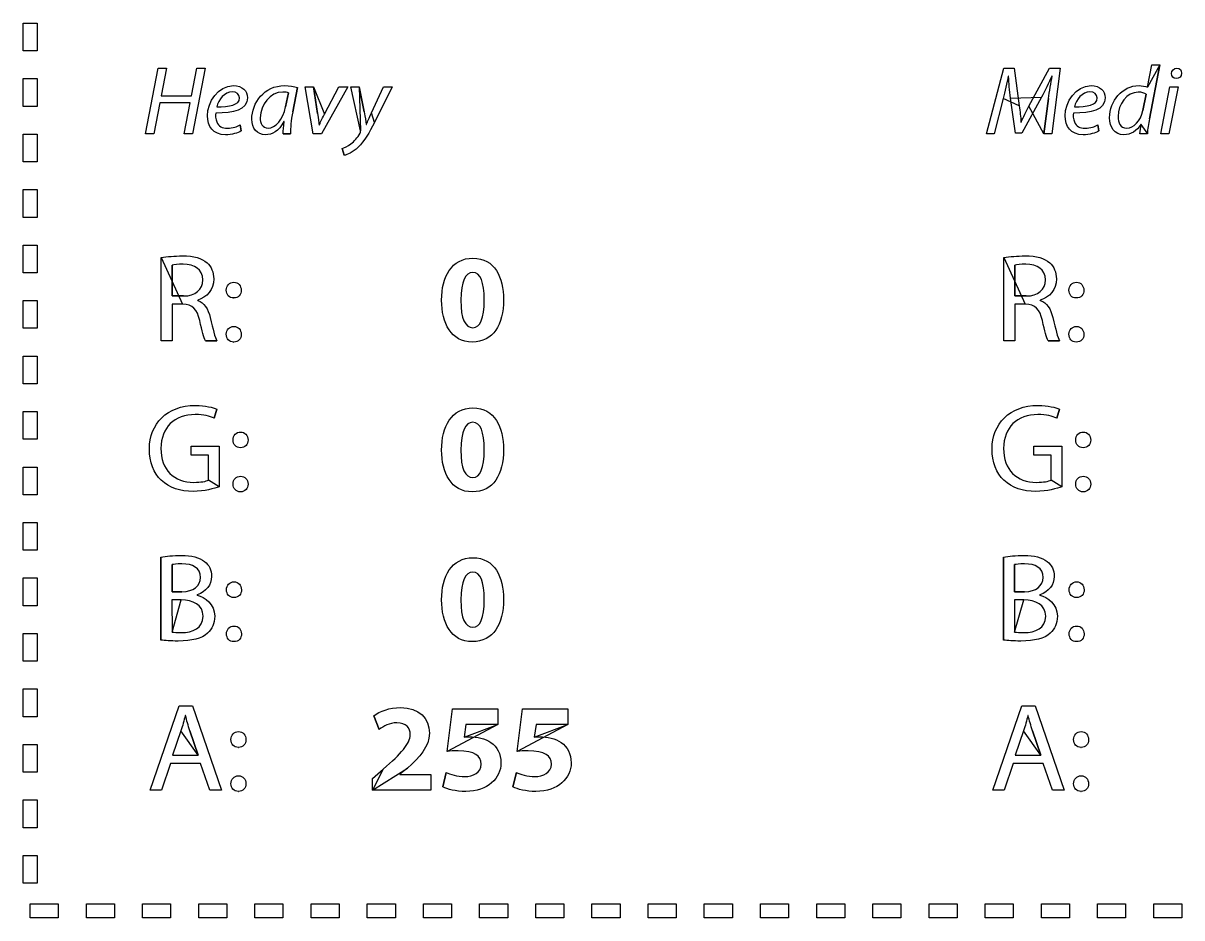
# Model space of a CAD drawing. Extents: x 1 to 901, y -2 to 434.
# Drawn here: x 450 to 583.9, y -2.4 to 101.1 of the extents above; entities that cross this region are included whole.
import ezdxf

# ---------------------------------------------------------------- set-up
doc = ezdxf.new("R2010")
doc.units = 0
doc.layers.add('Design_Template', color=7, linetype='CONTINUOUS')

msp = doc.modelspace()

# ---------------------------------------------------------------- linework, layer by layer
at = {"layer": 'Design_Template', "color": 7}
for points in [[(451.58296, 97.842795), (449.958837, 97.842795), (449.958837, 101.051633), (451.58296, 101.051633), (451.58296, 97.842795), (451.58296, 97.842795), (451.58296, 97.842795)], [(466.528949, 95.838073), (465.90285, 92.646081), (469.42882, 92.646081), (470.044363, 95.838073), (471.000971, 95.838073), (469.531952, 88.264413), (468.588337, 88.264413), (469.270468, 91.825421), (465.744498, 91.825421), (465.060742, 88.264413), (464.118751, 88.264413), (465.586146, 95.838073), (466.528949, 95.838073), (466.528949, 95.838073), (466.528949, 95.838073)], [(563.292557, 92.357286), (562.24581, 88.266017), (561.357414, 88.266017), (563.347777, 95.838073), (564.552876, 95.838073), (565.155425, 91.499724)], [(566.270386, 91.466833), (568.648101, 95.838073), (569.875938, 95.838073), (568.897404, 88.266017), (567.990332, 88.266017), (567.990332, 88.264413), (567.990332, 88.264413), (567.990332, 88.264413)], [(579.973921, 93.635206), (580.464406, 96.242387), (581.404773, 96.242387), (581.404773, 96.242387), (581.404773, 96.242387)], [(581.404773, 96.242387), (580.199674, 89.982746)], [(451.58296, 91.425118), (449.958837, 91.425118), (449.958837, 94.633957), (451.58296, 94.633957), (451.58296, 91.425118), (451.58296, 91.425118), (451.58296, 91.425118)], [(563.906475, 94.918741), (563.884549, 94.918741)], [(568.958309, 94.918741), (568.912021, 94.918741)], [(583.293628, 94.633957), (583.278199, 94.633957), (583.278199, 94.634759), (583.278199, 94.634759)], [(480.308818, 91.364953), (480.627146, 93.005471), (480.627146, 93.005471)], [(481.68445, 93.61515), (481.12494, 90.784153)], [(484.787337, 90.533062), (486.469928, 93.702591), (487.503682, 93.702591), (484.442211, 88.264413), (483.511588, 88.264413), (482.55498, 93.702591), (483.522957, 93.702591), (483.522957, 93.702591), (483.522957, 93.702591), (483.522957, 93.702591)], [(483.522957, 93.702591), (484.000449, 90.602052)], [(488.958084, 88.587703), (487.854493, 93.700185), (488.833026, 93.700185), (488.833026, 93.702591), (488.833026, 93.702591), (488.833026, 93.702591)], [(488.833026, 93.702591), (489.378732, 90.780142)], [(490.244389, 90.667031), (491.643571, 93.700185), (492.64403, 93.700185), (490.585455, 89.565597)], [(567.717479, 92.479222), (565.441271, 88.311743), (564.713664, 88.311743), (564.146033, 92.390177)], [(579.44933, 90.95021), (579.82369, 92.84904), (579.82369, 92.84904)], [(581.516026, 88.264413), (582.574142, 93.702591), (583.517757, 93.702591), (582.459641, 88.264413), (581.516026, 88.264413), (581.516026, 88.264413)], [(474.976011, 92.397396), (474.976011, 92.411836), (474.976011, 92.411836)], [(567.990332, 88.264413), (568.536037, 92.357286)], [(574.161186, 92.397396), (574.161186, 92.411836), (574.161186, 92.411836), (574.161186, 92.411836)], [(475.044225, 89.275197), (475.180651, 88.579681), (475.180651, 88.579681), (475.180651, 88.579681)], [(480.136661, 89.66828), (480.114736, 89.66828)], [(484.171794, 89.263966), (484.205089, 89.263966)], [(489.629659, 89.34178), (489.651584, 89.34178)], [(565.338139, 89.602498), (565.371434, 89.602498)], [(574.229399, 89.275197), (574.36745, 88.579681), (574.36745, 88.579681), (574.36745, 88.579681)], [(579.960116, 88.262006), (579.097707, 88.262006), (579.245502, 89.34178), (579.225201, 89.34178)], [(451.58296, 85.007442), (449.958837, 85.007442), (449.958837, 88.21628), (451.58296, 88.21628), (451.58296, 85.007442), (451.58296, 85.007442), (451.58296, 85.007442)], [(480.885382, 88.266017), (480.011604, 88.266017), (480.011604, 88.264413), (480.011604, 88.264413)], [(487.079786, 85.767135), (486.853221, 86.564531)], [(451.58296, 78.589766), (449.958837, 78.589766), (449.958837, 81.798604), (451.58296, 81.798604), (451.58296, 78.589766), (451.58296, 78.589766), (451.58296, 78.589766)], [(451.58296, 72.17209), (449.958837, 72.17209), (449.958837, 75.380928), (451.58296, 75.380928), (451.58296, 72.17209), (451.58296, 72.17209), (451.58296, 72.17209)], [(468.397502, 68.538883), (467.198088, 68.538883), (467.198088, 64.320865), (465.9264, 64.320865), (465.9264, 73.931335), (465.925588, 73.931335), (465.925588, 73.931335), (465.925588, 73.931335)], [(565.844866, 68.538883), (564.645451, 68.538883), (564.645451, 64.320865), (563.373763, 64.320865), (563.373763, 73.931335), (563.372951, 73.931335), (563.372951, 73.931335), (563.372951, 73.931335)], [(467.198088, 73.051312), (467.198088, 69.497523), (467.198088, 69.497523)], [(564.645451, 73.051312), (564.645451, 69.497523), (564.645451, 69.497523)], [(451.58296, 65.754414), (449.958837, 65.754414), (449.958837, 68.963252), (451.58296, 68.963252), (451.58296, 65.754414), (451.58296, 65.754414), (451.58296, 65.754414)], [(467.198088, 69.497523), (468.500634, 69.497523)], [(470.138562, 69.004967), (470.138562, 68.960845)], [(474.301188, 69.264883), (474.287383, 69.264883), (474.287383, 69.264883)], [(500.579494, 69.004967), (500.579494, 69.004967), (500.579494, 69.004967)], [(505.50627, 69.063528), (505.50627, 69.063528)], [(564.645451, 69.497523), (565.947997, 69.497523)], [(567.585925, 69.004967), (567.585925, 68.960845)], [(571.748552, 69.264883), (571.734747, 69.264883), (571.734747, 69.264883)], [(472.346557, 64.324876), (471.031829, 64.324876)], [(569.79392, 64.324876), (568.479193, 64.324876)], [(474.301188, 64.166841), (474.287383, 64.166841), (474.287383, 64.166841)], [(571.748552, 64.166841), (571.734747, 64.166841), (571.734747, 64.166841)], [(451.58296, 59.336738), (449.958837, 59.336738), (449.958837, 62.545576), (451.58296, 62.545576), (451.58296, 59.336738), (451.58296, 59.336738), (451.58296, 59.336738)], [(472.344121, 56.387816), (472.037973, 55.36179)], [(569.791484, 56.387816), (569.485337, 55.36179)], [(451.58296, 52.919062), (449.958837, 52.919062), (449.958837, 56.1279), (451.58296, 56.1279), (451.58296, 52.919062), (451.58296, 52.919062), (451.58296, 52.919062)], [(471.394009, 48.198059), (471.394009, 51.101255), (469.390653, 51.101255), (469.390653, 52.112039), (472.635651, 52.112039), (472.638087, 47.431948), (472.638087, 47.431948), (472.638087, 47.431948), (472.638087, 47.431948)], [(475.091324, 51.937959), (475.077519, 51.937959), (475.077519, 51.937959)], [(500.579494, 51.678043), (500.579494, 51.678043), (500.579494, 51.678043)], [(505.50627, 51.735802), (505.50627, 51.735802)], [(568.841372, 48.198059), (568.841372, 51.101255), (566.838017, 51.101255), (566.838017, 52.112039), (570.083014, 52.112039), (570.08545, 47.431948), (570.08545, 47.431948), (570.08545, 47.431948), (570.08545, 47.431948)], [(572.538687, 51.937959), (572.524882, 51.937959), (572.524882, 51.937959)], [(451.58296, 46.501385), (449.958837, 46.501385), (449.958837, 49.710223), (451.58296, 49.710223), (451.58296, 46.501385), (451.58296, 46.501385), (451.58296, 46.501385)], [(475.091324, 46.839116), (475.077519, 46.839116), (475.077519, 46.839116)], [(572.538687, 46.839116), (572.524882, 46.839116), (572.524882, 46.839116)], [(451.58296, 40.083709), (449.958837, 40.083709), (449.958837, 43.292547), (451.58296, 43.292547), (451.58296, 40.083709), (451.58296, 40.083709), (451.58296, 40.083709)], [(465.897165, 29.698305), (465.897165, 39.276686), (465.897165, 39.276686), (465.897165, 39.276686), (465.897165, 39.276686)], [(563.344529, 29.698305), (563.344529, 39.276686), (563.344529, 39.276686), (563.344529, 39.276686), (563.344529, 39.276686)], [(467.169666, 38.422333), (467.169666, 35.288903), (467.169666, 35.288903), (467.169666, 35.288903)], [(564.617029, 38.422333), (564.617029, 35.288903), (564.617029, 35.288903), (564.617029, 35.288903)], [(451.58296, 33.666033), (449.958837, 33.666033), (449.958837, 36.874871), (451.58296, 36.874871), (451.58296, 33.666033), (451.58296, 33.666033), (451.58296, 33.666033)], [(467.169666, 35.288903), (468.324417, 35.288903)], [(470.077657, 34.912667), (470.077657, 34.884589)], [(564.617029, 35.288903), (565.77178, 35.288903)], [(567.52502, 34.912667), (567.52502, 34.884589)], [(468.220473, 34.335878), (467.167229, 34.335878), (467.169666, 30.624055), (467.169666, 30.624055), (467.169666, 30.624055)], [(474.332047, 34.610234), (474.315806, 34.610234), (474.315806, 34.610234), (474.315806, 34.610234)], [(500.579494, 34.351922), (500.579494, 34.351922), (500.579494, 34.351922)], [(505.50627, 34.408077), (505.50627, 34.408077)], [(565.667836, 34.335878), (564.614593, 34.335878), (564.617029, 30.624055), (564.617029, 30.624055), (564.617029, 30.624055)], [(571.77941, 34.610234), (571.763169, 34.610234), (571.763169, 34.610234), (571.763169, 34.610234)], [(451.58296, 27.248357), (449.958837, 27.248357), (449.958837, 30.457195), (451.58296, 30.457195), (451.58296, 27.248357), (451.58296, 27.248357), (451.58296, 27.248357)], [(474.332047, 29.512192), (474.315806, 29.512192), (474.315806, 29.512192), (474.315806, 29.512192)], [(571.77941, 29.512192), (571.763169, 29.512192), (571.763169, 29.512192), (571.763169, 29.512192)], [(451.58296, 20.830681), (449.958837, 20.830681), (449.958837, 24.039519), (451.58296, 24.039519), (451.58296, 20.830681), (451.58296, 20.830681), (451.58296, 20.830681)], [(466.978831, 15.404536), (465.955634, 12.343304), (464.639282, 12.343304), (467.987411, 22.078117), (469.523019, 22.078117), (472.889014, 12.343304), (471.527999, 12.343304), (470.474755, 15.404536), (466.978831, 15.404536), (466.978831, 15.404536)], [(498.972425, 16.805193), (499.598524, 21.731562), (504.832259, 21.731562), (504.834696, 19.926591), (504.834696, 19.926591), (504.834696, 19.926591)], [(507.084918, 16.805193), (507.712641, 21.731562), (512.946376, 21.731562), (512.948001, 19.926591), (512.948001, 19.926591), (512.948001, 19.926591)], [(564.426194, 15.404536), (563.402997, 12.343304), (562.086646, 12.343304), (565.434775, 22.078117), (566.970383, 22.078117), (570.336377, 12.343304), (568.975362, 12.343304), (567.922119, 15.404536), (564.426194, 15.404536), (564.426194, 15.404536)], [(468.733696, 20.96465), (468.705274, 20.96465)], [(491.122227, 19.347395), (490.494504, 20.922133)], [(566.181059, 20.96465), (566.152637, 20.96465)], [(468.209104, 19.2038), (467.244375, 16.38644), (470.211647, 16.38644), (470.211647, 16.38644), (470.211647, 16.38644)], [(470.211647, 16.38644), (469.246106, 19.187756)], [(504.834696, 19.926591), (501.150373, 19.926591), (500.945734, 18.481811)], [(512.948001, 19.926591), (509.263678, 19.926591), (509.059039, 18.481811)], [(565.656467, 19.2038), (564.691738, 16.38644), (567.659011, 16.38644), (567.659011, 16.38644), (567.659011, 16.38644)], [(567.659011, 16.38644), (566.69347, 19.187756)], [(451.58296, 14.413005), (449.958837, 14.413005), (449.958837, 17.621843), (451.58296, 17.621843), (451.58296, 14.413005), (451.58296, 14.413005), (451.58296, 14.413005)], [(474.842021, 17.28331), (474.828216, 17.28331), (474.828216, 17.28331)], [(572.289384, 17.28331), (572.275579, 17.28331), (572.275579, 17.28331)], [(494.411888, 14.897539), (493.534862, 14.177155), (493.534862, 14.147473), (497.117676, 14.147473), (497.117676, 12.342502), (490.375131, 12.342502), (490.375131, 12.342502), (490.375131, 12.342502), (490.375131, 12.342502)], [(490.375131, 12.342502), (490.375131, 13.670961), (491.604592, 14.769186)], [(498.489248, 12.717134), (498.88391, 14.36407)], [(506.602553, 12.717134), (506.997215, 14.36407)], [(474.842021, 12.182862), (474.828216, 12.182862), (474.828216, 12.182862)], [(572.289384, 12.182862), (572.275579, 12.182862), (572.275579, 12.182862)], [(451.58296, 7.995328), (449.958837, 7.995328), (449.958837, 11.204166), (451.58296, 11.204166), (451.58296, 7.995328), (451.58296, 7.995328), (451.58296, 7.995328)], [(451.58296, 1.577652), (449.958837, 1.577652), (449.958837, 4.78649), (451.58296, 4.78649), (451.58296, 1.577652), (451.58296, 1.577652), (451.58296, 1.577652)], [(454.019144, -2.433395), (450.770898, -2.433395), (450.770898, -0.828976), (454.019144, -0.828976), (454.019144, -2.433395), (454.019144, -2.433395), (454.019144, -2.433395)], [(460.515635, -2.433395), (457.267389, -2.433395), (457.267389, -0.828976), (460.515635, -0.828976), (460.515635, -2.433395), (460.515635, -2.433395), (460.515635, -2.433395)], [(467.012126, -2.433395), (463.76388, -2.433395), (463.76388, -0.828976), (467.012126, -0.828976), (467.012126, -2.433395), (467.012126, -2.433395), (467.012126, -2.433395)], [(473.508617, -2.433395), (470.260371, -2.433395), (470.260371, -0.828976), (473.508617, -0.828976), (473.508617, -2.433395), (473.508617, -2.433395), (473.508617, -2.433395)], [(480.005107, -2.433395), (476.756862, -2.433395), (476.756862, -0.828976), (480.005107, -0.828976), (480.005107, -2.433395), (480.005107, -2.433395), (480.005107, -2.433395)], [(486.501598, -2.433395), (483.253353, -2.433395), (483.253353, -0.828976), (486.501598, -0.828976), (486.501598, -2.433395), (486.501598, -2.433395), (486.501598, -2.433395)], [(492.998089, -2.433395), (489.749844, -2.433395), (489.749844, -0.828976), (492.998089, -0.828976), (492.998089, -2.433395), (492.998089, -2.433395), (492.998089, -2.433395)], [(499.49458, -2.433395), (496.246335, -2.433395), (496.246335, -0.828976), (499.49458, -0.828976), (499.49458, -2.433395), (499.49458, -2.433395), (499.49458, -2.433395)], [(505.991071, -2.433395), (502.742826, -2.433395), (502.742826, -0.828976), (505.991071, -0.828976), (505.991071, -2.433395), (505.991071, -2.433395), (505.991071, -2.433395)], [(512.487562, -2.433395), (509.239316, -2.433395), (509.239316, -0.828976), (512.487562, -0.828976), (512.487562, -2.433395), (512.487562, -2.433395), (512.487562, -2.433395)], [(518.984053, -2.433395), (515.735807, -2.433395), (515.735807, -0.828976), (518.984053, -0.828976), (518.984053, -2.433395), (518.984053, -2.433395), (518.984053, -2.433395)], [(525.480544, -2.433395), (522.232298, -2.433395), (522.232298, -0.828976), (525.480544, -0.828976), (525.480544, -2.433395), (525.480544, -2.433395), (525.480544, -2.433395)], [(531.977034, -2.433395), (528.728789, -2.433395), (528.728789, -0.828976), (531.977034, -0.828976), (531.977034, -2.433395), (531.977034, -2.433395), (531.977034, -2.433395)], [(538.473525, -2.433395), (535.22528, -2.433395), (535.22528, -0.828976), (538.473525, -0.828976), (538.473525, -2.433395), (538.473525, -2.433395), (538.473525, -2.433395)], [(544.970016, -2.433395), (541.721771, -2.433395), (541.721771, -0.828976), (544.970016, -0.828976), (544.970016, -2.433395), (544.970016, -2.433395), (544.970016, -2.433395)], [(551.466507, -2.433395), (548.218262, -2.433395), (548.218262, -0.828976), (551.466507, -0.828976), (551.466507, -2.433395), (551.466507, -2.433395), (551.466507, -2.433395)], [(557.962998, -2.433395), (554.714753, -2.433395), (554.714753, -0.828976), (557.962998, -0.828976), (557.962998, -2.433395), (557.962998, -2.433395), (557.962998, -2.433395)], [(564.459489, -2.433395), (561.211243, -2.433395), (561.211243, -0.828976), (564.459489, -0.828976), (564.459489, -2.433395), (564.459489, -2.433395), (564.459489, -2.433395)], [(570.95598, -2.433395), (567.707734, -2.433395), (567.707734, -0.828976), (570.95598, -0.828976), (570.95598, -2.433395), (570.95598, -2.433395), (570.95598, -2.433395)], [(577.452471, -2.433395), (574.204225, -2.433395), (574.204225, -0.828976), (577.452471, -0.828976), (577.452471, -2.433395), (577.452471, -2.433395), (577.452471, -2.433395)], [(583.948962, -2.433395), (580.700716, -2.433395), (580.700716, -0.828976), (583.948962, -0.828976), (583.948962, -2.433395), (583.948962, -2.433395), (583.948962, -2.433395)]]:
    msp.add_lwpolyline(points, close=True, dxfattribs=at)
for points in [[(582.745487, 95.220372), (582.756855, 95.578959), (583.029708, 95.848502), (583.370774, 95.848502)], [(583.278199, 94.634759), (582.959059, 94.634759), (582.745487, 94.882642), (582.745487, 95.220372)], [(583.929472, 95.263691), (583.916479, 94.892268), (583.654995, 94.633957), (583.293628, 94.633957)], [(583.370774, 95.848502), (583.71184, 95.848502), (583.929472, 95.600619), (583.929472, 95.263691)], [(471.268139, 90.330905), (471.268139, 91.971423), (472.4976, 93.824527), (474.27033, 93.824527)], [(474.27033, 93.824527), (475.317077, 93.824527), (475.886332, 93.206024), (475.886332, 92.431891)], [(476.395495, 89.941031), (476.395495, 91.829432), (477.805233, 93.828538), (480.204875, 93.828538)], [(480.204875, 93.828538), (480.729466, 93.828538), (481.308466, 93.739493), (481.68445, 93.61515)], [(563.884549, 94.918741), (563.713204, 94.221621), (563.473646, 93.072857), (563.292557, 92.357286)], [(564.146033, 92.390177), (564.029908, 93.267794), (563.952763, 94.143807), (563.906475, 94.918741)], [(568.912021, 94.918741), (568.557963, 94.154235), (568.138127, 93.256563), (567.717479, 92.479222)], [(568.536037, 92.357286), (568.639169, 93.075263), (568.810514, 94.18873), (568.958309, 94.918741)], [(570.453314, 90.330905), (570.453314, 91.971423), (571.682775, 93.824527), (573.457129, 93.824527)], [(573.457129, 93.824527), (574.503876, 93.824527), (575.071507, 93.206024), (575.071507, 92.431891)], [(575.595286, 90.117517), (575.595286, 92.050842), (577.051312, 93.826132), (578.997011, 93.826132)], [(578.997011, 93.826132), (579.349446, 93.826132), (579.734363, 93.745911), (579.973921, 93.635206)], [(474.133904, 93.096923), (473.236576, 93.096923), (472.563377, 92.230537), (472.336812, 91.376184)], [(474.976011, 92.411836), (474.976011, 92.850645), (474.634946, 93.096923), (474.133904, 93.096923)], [(479.967753, 93.087297), (478.545021, 93.087297), (477.385397, 91.61444), (477.373217, 90.108693)], [(480.627146, 93.005471), (480.489096, 93.039966), (480.284457, 93.087297), (479.967753, 93.087297)], [(573.320702, 93.096923), (572.423375, 93.096923), (571.750176, 92.230537), (571.523611, 91.376184)], [(574.161186, 92.411836), (574.161186, 92.850645), (573.82012, 93.096923), (573.320702, 93.096923)], [(578.913369, 93.072857), (577.595393, 93.072857), (576.570572, 91.69065), (576.570572, 90.241859)], [(579.82369, 92.84904), (579.632043, 92.970976), (579.311279, 93.072857), (578.913369, 93.072857)], [(475.886332, 92.431891), (475.886332, 91.004761), (474.258961, 90.622107), (472.222311, 90.656602)], [(472.336812, 91.376184), (473.814764, 91.364953), (474.976011, 91.556681), (474.976011, 92.397396)], [(478.318456, 88.906983), (479.103719, 88.906983), (480.035966, 89.919371), (480.308818, 91.364953)], [(565.155425, 91.499724), (565.235007, 90.849132), (565.325146, 90.163243), (565.338139, 89.602498)], [(565.371434, 89.602498), (565.610992, 90.163243), (565.940689, 90.837099), (566.270386, 91.466833)], [(575.071507, 92.431891), (575.071507, 91.004761), (573.44576, 90.622107), (571.407486, 90.656602)], [(571.523611, 91.376184), (572.999938, 91.364953), (574.161186, 91.556681), (574.161186, 92.397396)], [(473.361633, 88.140873), (471.905607, 88.140873), (471.268139, 89.12759), (471.268139, 90.330905)], [(472.222311, 90.656602), (472.176024, 90.41995), (472.210942, 89.91536), (472.336812, 89.622554)], [(477.974954, 88.142477), (477.010225, 88.142477), (476.395495, 88.906983), (476.395495, 89.941031)], [(477.373217, 90.108693), (477.373217, 89.500618), (477.592473, 88.906983), (478.318456, 88.906983)], [(481.12494, 90.784153), (480.942226, 89.83915), (480.86508, 88.874092), (480.885382, 88.266017)], [(484.000449, 90.602052), (484.08328, 89.98435), (484.151493, 89.568003), (484.171794, 89.263966)], [(484.205089, 89.263966), (484.321214, 89.556773), (484.466573, 89.91536), (484.787337, 90.533062)], [(489.378732, 90.780142), (489.503789, 90.152012), (489.572002, 89.746094), (489.629659, 89.34178)], [(489.651584, 89.34178), (489.801004, 89.691544), (489.959356, 90.071791), (490.244389, 90.667031)], [(572.546808, 88.140873), (571.090782, 88.140873), (570.453314, 89.12759), (570.453314, 90.330905)], [(571.407486, 90.656602), (571.361198, 90.41995), (571.396117, 89.91536), (571.523611, 89.622554)], [(577.244583, 88.140071), (576.177534, 88.140071), (575.595286, 89.004852), (575.595286, 90.117517)], [(576.570572, 90.241859), (576.570572, 89.590465), (576.797137, 88.905378), (577.60595, 88.905378)], [(577.60595, 88.905378), (578.332745, 88.905378), (579.209771, 89.724434), (579.44933, 90.95021)], [(580.199674, 89.982746), (580.085174, 89.420397), (579.995035, 88.792267), (579.960116, 88.262006)], [(472.336812, 89.622554), (472.554444, 89.139624), (472.996206, 88.892543), (473.566273, 88.892543)], [(475.180651, 88.579681), (474.771372, 88.34303), (474.100609, 88.140873), (473.361633, 88.140873)], [(473.566273, 88.892543), (474.21511, 88.892543), (474.703159, 89.0947), (475.044225, 89.275197)], [(480.114736, 89.66828), (479.512186, 88.548395), (478.760217, 88.142477), (477.974954, 88.142477)], [(480.011604, 88.264413), (480.011604, 88.59011), (480.068448, 89.10914), (480.136661, 89.66828)], [(490.585455, 89.565597), (489.99265, 88.385547), (489.435576, 87.43172), (488.685231, 86.712138)], [(488.924789, 88.339821), (488.969453, 88.427262), (488.969453, 88.494647), (488.958084, 88.587703)], [(571.523611, 89.622554), (571.739619, 89.139624), (572.182192, 88.892543), (572.751447, 88.892543)], [(574.36745, 88.579681), (573.956546, 88.34303), (573.285784, 88.140873), (572.546808, 88.140873)], [(572.751447, 88.892543), (573.400284, 88.892543), (573.888333, 89.0947), (574.229399, 89.275197)], [(579.225201, 89.34178), (578.724159, 88.566044), (578.029034, 88.140071), (577.244583, 88.140071)], [(487.865049, 87.09078), (488.228041, 87.374763), (488.626763, 87.80956), (488.924789, 88.339821)], [(486.853221, 86.564531), (487.091155, 86.651972), (487.489065, 86.801183), (487.865049, 87.09078)], [(488.685231, 86.712138), (488.069689, 86.093634), (487.40055, 85.83452), (487.079786, 85.767135)], [(465.925588, 73.931335), (466.569552, 74.059689), (467.491242, 74.133492), (468.368268, 74.133492)], [(468.368268, 74.133492), (469.729283, 74.133492), (470.604685, 73.887214), (471.220228, 73.339305)], [(498.342265, 69.005769), (498.342265, 71.722853), (499.510821, 73.871972), (501.969743, 73.871972)], [(501.969743, 73.871972), (504.513119, 73.873576), (505.50627, 71.63461), (505.50627, 69.063528)], [(563.372951, 73.931335), (564.016915, 74.059689), (564.938605, 74.133492), (565.815631, 74.133492)], [(565.815631, 74.133492), (567.176646, 74.133492), (568.052048, 73.887214), (568.667591, 73.339305)], [(468.455971, 73.168434), (467.842052, 73.168434), (467.402727, 73.110675), (467.198088, 73.051312)], [(470.722434, 71.346616), (470.722434, 72.602877), (469.800744, 73.151588), (468.455971, 73.168434)], [(471.220228, 73.339305), (471.716397, 72.90531), (471.995746, 72.24108), (471.995746, 71.490212)], [(565.903334, 73.168434), (565.289416, 73.168434), (564.85009, 73.110675), (564.645451, 73.051312)], [(568.169797, 71.346616), (568.169797, 72.602877), (567.248108, 73.151588), (565.903334, 73.168434)], [(568.667591, 73.339305), (569.16376, 72.90531), (569.443109, 72.24108), (569.443109, 71.490212)], [(468.500634, 69.497523), (469.860025, 69.497523), (470.722434, 70.233952), (470.722434, 71.346616)], [(471.995746, 71.490212), (471.995746, 70.203468), (471.175564, 69.351521), (470.138562, 69.004967)], [(473.438779, 70.160951), (473.438779, 70.695222), (473.805019, 71.083492), (474.315806, 71.083492)], [(474.315806, 71.083492), (474.828216, 71.083492), (475.16441, 70.695222), (475.178215, 70.160951)], [(501.938885, 72.2122), (501.120327, 72.2122), (500.565689, 71.186175), (500.579494, 69.004967)], [(503.283658, 69.034649), (503.283658, 71.113976), (502.829716, 72.2122), (501.938885, 72.2122)], [(565.947997, 69.497523), (567.307388, 69.497523), (568.169797, 70.233952), (568.169797, 71.346616)], [(569.443109, 71.490212), (569.443109, 70.203468), (568.622927, 69.351521), (567.585925, 69.004967)], [(570.886142, 70.160951), (570.886142, 70.695222), (571.252382, 71.083492), (571.763169, 71.083492)], [(571.763169, 71.083492), (572.275579, 71.083492), (572.611773, 70.695222), (572.625578, 70.160951)], [(474.287383, 69.264883), (473.791214, 69.264883), (473.438779, 69.654757), (473.438779, 70.160951)], [(475.178215, 70.160951), (475.178215, 69.654757), (474.842021, 69.264883), (474.301188, 69.264883)], [(571.734747, 69.264883), (571.238577, 69.264883), (570.886142, 69.654757), (570.886142, 70.160951)], [(572.625578, 70.160951), (572.625578, 69.654757), (572.289384, 69.264883), (571.748552, 69.264883)], [(470.372436, 66.64968), (470.08253, 67.992578), (469.553878, 68.498773), (468.397502, 68.538883)], [(470.138562, 68.960845), (470.900275, 68.700929), (471.351782, 68.007018), (471.584843, 66.996234)], [(501.895033, 64.166039), (499.440172, 64.166039), (498.358506, 66.350456), (498.342265, 69.005769)], [(500.579494, 69.004967), (500.564877, 66.853441), (501.090281, 65.827415), (501.95269, 65.827415)], [(505.50627, 69.063528), (505.50627, 66.160332), (504.323097, 64.166039), (501.895033, 64.166039)], [(501.95269, 65.827415), (502.815099, 65.827415), (503.283658, 66.895958), (503.283658, 69.034649)], [(567.819799, 66.64968), (567.529893, 67.992578), (567.001241, 68.498773), (565.844866, 68.538883)], [(567.585925, 68.960845), (568.347639, 68.700929), (568.799145, 68.007018), (569.032206, 66.996234)], [(471.584843, 66.996234), (471.906419, 65.639698), (472.141917, 64.699508), (472.346557, 64.324876)], [(569.032206, 66.996234), (569.353783, 65.639698), (569.58928, 64.699508), (569.79392, 64.324876)], [(471.031829, 64.324876), (470.870229, 64.61287), (470.650973, 65.437541), (470.372436, 66.64968)], [(473.438779, 65.061305), (473.438779, 65.597181), (473.805019, 65.973417), (474.315806, 65.973417)], [(474.315806, 65.973417), (474.828216, 65.973417), (475.16441, 65.597181), (475.178215, 65.061305)], [(568.479193, 64.324876), (568.317592, 64.61287), (568.098336, 65.437541), (567.819799, 66.64968)], [(570.886142, 65.061305), (570.886142, 65.597181), (571.252382, 65.973417), (571.763169, 65.973417)], [(571.763169, 65.973417), (572.275579, 65.973417), (572.611773, 65.597181), (572.625578, 65.061305)], [(474.287383, 64.166841), (473.791214, 64.166841), (473.438779, 64.556715), (473.438779, 65.061305)], [(475.178215, 65.061305), (475.178215, 64.556715), (474.842021, 64.166841), (474.301188, 64.166841)], [(571.734747, 64.166841), (571.238577, 64.166841), (570.886142, 64.556715), (570.886142, 65.061305)], [(572.625578, 65.061305), (572.625578, 64.556715), (572.289384, 64.166841), (571.748552, 64.166841)], [(464.552392, 51.809606), (464.568633, 54.712802), (466.585793, 56.836251), (469.887635, 56.836251)], [(469.887635, 56.836251), (471.029393, 56.836251), (471.921037, 56.589972), (472.344121, 56.387816)], [(498.342265, 51.678043), (498.342265, 54.393523), (499.510821, 56.544246), (501.969743, 56.544246)], [(501.969743, 56.544246), (504.513119, 56.545851), (505.50627, 54.306884), (505.50627, 51.735802)], [(561.999755, 51.809606), (562.015996, 54.712802), (564.033157, 56.836251), (567.334998, 56.836251)], [(567.334998, 56.836251), (568.476756, 56.836251), (569.3684, 56.589972), (569.791484, 56.387816)], [(469.856777, 55.781345), (467.458759, 55.781345), (465.894729, 54.306884), (465.894729, 51.86576)], [(472.037973, 55.36179), (471.511758, 55.593628), (470.853176, 55.781345), (469.856777, 55.781345)], [(567.30414, 55.781345), (564.906123, 55.781345), (563.342092, 54.306884), (563.342092, 51.86576)], [(569.485337, 55.36179), (568.959121, 55.593628), (568.300539, 55.781345), (567.30414, 55.781345)], [(474.228915, 52.832423), (474.228915, 53.366694), (474.593531, 53.756568), (475.105941, 53.756568)], [(475.105941, 53.756568), (475.618352, 53.756568), (475.954545, 53.366694), (475.96835, 52.832423)], [(501.938885, 54.885277), (501.120327, 54.885277), (500.565689, 53.858449), (500.579494, 51.678043)], [(503.283658, 51.707725), (503.283658, 53.787052), (502.829716, 54.885277), (501.938885, 54.885277)], [(571.676278, 52.832423), (571.676278, 53.366694), (572.040894, 53.756568), (572.553304, 53.756568)], [(572.553304, 53.756568), (573.065715, 53.756568), (573.401909, 53.366694), (573.415714, 52.832423)], [(475.077519, 51.937959), (474.58135, 51.937959), (474.228915, 52.326229), (474.228915, 52.832423)], [(475.96835, 52.832423), (475.96835, 52.326229), (475.632157, 51.937959), (475.091324, 51.937959)], [(572.524882, 51.937959), (572.028713, 51.937959), (571.676278, 52.326229), (571.676278, 52.832423)], [(573.415714, 52.832423), (573.415714, 52.326229), (573.07952, 51.937959), (572.538687, 51.937959)], [(465.925588, 48.182817), (465.076983, 48.993048), (464.552392, 50.291825), (464.552392, 51.809606)], [(465.894729, 51.86576), (465.894729, 49.39656), (467.400291, 47.938143), (469.696801, 47.938143)], [(501.895033, 46.838313), (499.440172, 46.838313), (498.358506, 49.019521), (498.342265, 51.678043)], [(500.579494, 51.678043), (500.564877, 49.524913), (501.090281, 48.500492), (501.95269, 48.500492)], [(505.50627, 51.735802), (505.50627, 48.832606), (504.323097, 46.838313), (501.895033, 46.838313)], [(501.95269, 48.500492), (502.815099, 48.500492), (503.283658, 49.569035), (503.283658, 51.707725)], [(563.372951, 48.182817), (562.524347, 48.993048), (561.999755, 50.291825), (561.999755, 51.809606)], [(563.342092, 51.86576), (563.342092, 49.39656), (564.847654, 47.938143), (567.144164, 47.938143)], [(474.228915, 47.733579), (474.228915, 48.269455), (474.593531, 48.644087), (475.105941, 48.644087)], [(475.105941, 48.644087), (475.618352, 48.644087), (475.954545, 48.269455), (475.96835, 47.733579)], [(571.676278, 47.733579), (571.676278, 48.269455), (572.040894, 48.644087), (572.553304, 48.644087)], [(572.553304, 48.644087), (573.065715, 48.644087), (573.401909, 48.269455), (573.415714, 47.733579)], [(469.60991, 46.897677), (468.118965, 46.897677), (466.889504, 47.272309), (465.925588, 48.182817)], [(472.638087, 47.431948), (472.068832, 47.229792), (470.940879, 46.897677), (469.60991, 46.897677)], [(469.696801, 47.938143), (470.529163, 47.938143), (471.100855, 48.054463), (471.394009, 48.198059)], [(475.077519, 46.839116), (474.58135, 46.839116), (474.228915, 47.228989), (474.228915, 47.733579)], [(475.96835, 47.733579), (475.96835, 47.228989), (475.632157, 46.839116), (475.091324, 46.839116)], [(567.057273, 46.897677), (565.566328, 46.897677), (564.336868, 47.272309), (563.372951, 48.182817)], [(570.08545, 47.431948), (569.516195, 47.229792), (568.388242, 46.897677), (567.057273, 46.897677)], [(567.144164, 47.938143), (567.976527, 47.938143), (568.548218, 48.054463), (568.841372, 48.198059)], [(572.524882, 46.839116), (572.028713, 46.839116), (571.676278, 47.228989), (571.676278, 47.733579)], [(573.415714, 47.733579), (573.415714, 47.228989), (573.07952, 46.839116), (572.538687, 46.839116)], [(465.897165, 39.276686), (466.45424, 39.391402), (467.331266, 39.478843), (468.222097, 39.478843)], [(468.222097, 39.478843), (469.492161, 39.478843), (470.310719, 39.261444), (470.926261, 38.770492)], [(498.342265, 34.349516), (498.342265, 37.064995), (499.510821, 39.215719), (501.969743, 39.215719)], [(501.969743, 39.215719), (504.513119, 39.218125), (505.50627, 36.979158), (505.50627, 34.408077)], [(563.344529, 39.276686), (563.901603, 39.391402), (564.778629, 39.478843), (565.66946, 39.478843)], [(565.66946, 39.478843), (566.939524, 39.478843), (567.758082, 39.261444), (568.373625, 38.770492)], [(468.295995, 38.509774), (467.710498, 38.509774), (467.374305, 38.465653), (467.169666, 38.422333)], [(470.459326, 36.921399), (470.459326, 38.062141), (469.5823, 38.509774), (468.295995, 38.509774)], [(470.926261, 38.770492), (471.438672, 38.394256), (471.744819, 37.817467), (471.744819, 37.051357)], [(501.938885, 37.557551), (501.120327, 37.557551), (500.565689, 36.531525), (500.579494, 34.351922)], [(503.283658, 34.38), (503.283658, 36.462535), (502.829716, 37.557551), (501.938885, 37.557551)], [(565.743358, 38.509774), (565.157862, 38.509774), (564.821668, 38.465653), (564.617029, 38.422333)], [(567.906689, 36.921399), (567.906689, 38.062141), (567.029663, 38.509774), (565.743358, 38.509774)], [(568.373625, 38.770492), (568.886035, 38.394256), (569.192182, 37.817467), (569.192182, 37.051357)], [(468.324417, 35.288903), (469.66919, 35.288903), (470.459326, 35.98121), (470.459326, 36.921399)], [(471.744819, 37.051357), (471.744819, 36.111168), (471.117096, 35.288903), (470.077657, 34.912667)], [(473.468826, 35.506302), (473.468826, 36.040573), (473.833441, 36.430447), (474.345852, 36.430447)], [(474.345852, 36.430447), (474.856638, 36.430447), (475.192832, 36.040573), (475.207449, 35.506302)], [(565.77178, 35.288903), (567.116554, 35.288903), (567.906689, 35.98121), (567.906689, 36.921399)], [(569.192182, 37.051357), (569.192182, 36.111168), (568.564459, 35.288903), (567.52502, 34.912667)], [(570.916189, 35.506302), (570.916189, 36.040573), (571.280804, 36.430447), (571.793215, 36.430447)], [(571.793215, 36.430447), (572.304002, 36.430447), (572.640195, 36.040573), (572.654812, 35.506302)], [(470.077657, 34.884589), (471.011528, 34.654355), (472.111059, 33.888245), (472.111059, 32.443466)], [(474.315806, 34.610234), (473.819636, 34.610234), (473.468826, 35.000107), (473.468826, 35.506302)], [(475.207449, 35.506302), (475.207449, 35.000107), (474.87288, 34.610234), (474.332047, 34.610234)], [(567.52502, 34.884589), (568.458891, 34.654355), (569.558422, 33.888245), (569.558422, 32.443466)], [(571.763169, 34.610234), (571.266999, 34.610234), (570.916189, 35.000107), (570.916189, 35.506302)], [(572.654812, 35.506302), (572.654812, 35.000107), (572.320243, 34.610234), (571.77941, 34.610234)], [(470.764661, 32.457103), (470.764661, 33.787167), (469.608286, 34.335878), (468.220473, 34.335878)], [(501.895033, 29.51139), (499.440172, 29.51139), (498.358506, 31.692598), (498.342265, 34.349516)], [(500.579494, 34.351922), (500.564877, 32.198792), (501.090281, 31.172766), (501.95269, 31.172766)], [(505.50627, 34.408077), (505.50627, 31.504881), (504.323097, 29.51139), (501.895033, 29.51139)], [(501.95269, 31.172766), (502.815099, 31.172766), (503.283658, 32.241309), (503.283658, 34.38)], [(568.212024, 32.457103), (568.212024, 33.787167), (567.055649, 34.335878), (565.667836, 34.335878)], [(468.23509, 30.566295), (469.551442, 30.566295), (470.764661, 31.046017), (470.764661, 32.457103)], [(472.111059, 32.443466), (472.111059, 31.605157), (471.774866, 30.969005), (471.277072, 30.492492)], [(565.682453, 30.566295), (566.998805, 30.566295), (568.212024, 31.046017), (568.212024, 32.457103)], [(569.558422, 32.443466), (569.558422, 31.605157), (569.222229, 30.969005), (568.724435, 30.492492)], [(473.468826, 30.406656), (473.468826, 30.940927), (473.833441, 31.317164), (474.345852, 31.317164)], [(474.345852, 31.317164), (474.856638, 31.317164), (475.192832, 30.940927), (475.207449, 30.406656)], [(570.916189, 30.406656), (570.916189, 30.940927), (571.280804, 31.317164), (571.793215, 31.317164)], [(571.793215, 31.317164), (572.304002, 31.317164), (572.640195, 30.940927), (572.654812, 30.406656)], [(467.872099, 29.581984), (466.995072, 29.581984), (466.322686, 29.639743), (465.897165, 29.698305)], [(467.169666, 30.624055), (467.418968, 30.579933), (467.783584, 30.566295), (468.23509, 30.566295)], [(471.277072, 30.492492), (470.590068, 29.872384), (469.478356, 29.581984), (467.872099, 29.581984)], [(474.315806, 29.512192), (473.819636, 29.512192), (473.468826, 29.900462), (473.468826, 30.406656)], [(475.207449, 30.406656), (475.207449, 29.900462), (474.87288, 29.512192), (474.332047, 29.512192)], [(565.319462, 29.581984), (564.442436, 29.581984), (563.770049, 29.639743), (563.344529, 29.698305)], [(564.617029, 30.624055), (564.866332, 30.579933), (565.230947, 30.566295), (565.682453, 30.566295)], [(568.724435, 30.492492), (568.037431, 29.872384), (566.925719, 29.581984), (565.319462, 29.581984)], [(571.763169, 29.512192), (571.266999, 29.512192), (570.916189, 29.900462), (570.916189, 30.406656)], [(572.654812, 30.406656), (572.654812, 29.900462), (572.320243, 29.512192), (571.77941, 29.512192)], [(490.494504, 20.922133), (491.20993, 21.456404), (492.321642, 21.888795), (493.607947, 21.888795)], [(493.607947, 21.888795), (495.756662, 21.888795), (496.941459, 20.647777), (496.941459, 18.943082)], [(468.705274, 20.96465), (468.559103, 20.387861), (468.397502, 19.79583), (468.209104, 19.2038)], [(469.246106, 19.187756), (469.02685, 19.823908), (468.881491, 20.402301), (468.733696, 20.96465)], [(493.155629, 20.127945), (492.335447, 20.127945), (491.618397, 19.723632), (491.122227, 19.347395)], [(494.719659, 18.755365), (494.719659, 19.51987), (494.251912, 20.127945), (493.155629, 20.127945)], [(566.152637, 20.96465), (566.006466, 20.387861), (565.844866, 19.79583), (565.656467, 19.2038)], [(566.69347, 19.187756), (566.474213, 19.823908), (566.328854, 20.402301), (566.181059, 20.96465)], [(473.979612, 18.177774), (473.979612, 18.712045), (474.345852, 19.101919), (474.856638, 19.101919)], [(474.856638, 19.101919), (475.369049, 19.101919), (475.705243, 18.712045), (475.719048, 18.177774)], [(496.941459, 18.943082), (496.941459, 17.36674), (495.785084, 16.112084), (494.411888, 14.897539)], [(571.426975, 18.177774), (571.426975, 18.712045), (571.793215, 19.101919), (572.304002, 19.101919)], [(572.304002, 19.101919), (572.816412, 19.101919), (573.152606, 18.712045), (573.166411, 18.177774)], [(474.828216, 17.28331), (474.332047, 17.28331), (473.979612, 17.67158), (473.979612, 18.177774)], [(475.719048, 18.177774), (475.719048, 17.67158), (475.382854, 17.28331), (474.842021, 17.28331)], [(491.604592, 14.769186), (493.681033, 16.602234), (494.689613, 17.65714), (494.719659, 18.755365)], [(500.945734, 18.481811), (501.150373, 18.509889), (501.324966, 18.509889), (501.559652, 18.509889)], [(501.559652, 18.509889), (502.465101, 18.509889), (503.38679, 18.307732), (504.059177, 17.829615)], [(504.059177, 17.829615), (504.776227, 17.353102), (505.215552, 16.574959), (505.215552, 15.475932)], [(509.059039, 18.481811), (509.263678, 18.509889), (509.438271, 18.509889), (509.672957, 18.509889)], [(509.672957, 18.509889), (510.578406, 18.509889), (511.500095, 18.307732), (512.172482, 17.829615)], [(512.172482, 17.829615), (512.889532, 17.353102), (513.328857, 16.574959), (513.328857, 15.475932)], [(572.275579, 17.28331), (571.77941, 17.28331), (571.426975, 17.67158), (571.426975, 18.177774)], [(573.166411, 18.177774), (573.166411, 17.67158), (572.830217, 17.28331), (572.289384, 17.28331)], [(500.25873, 16.89103), (499.732514, 16.89103), (499.365462, 16.862952), (498.972425, 16.805193)], [(502.934472, 15.332337), (502.934472, 16.298999), (502.158953, 16.89103), (500.25873, 16.89103)], [(508.371223, 16.89103), (507.846631, 16.89103), (507.479579, 16.862952), (507.084918, 16.805193)], [(511.046965, 15.332337), (511.046965, 16.298999), (510.27307, 16.89103), (508.371223, 16.89103)], [(501.032624, 13.901997), (501.954314, 13.901997), (502.934472, 14.335992), (502.934472, 15.332337)], [(505.215552, 15.475932), (505.215552, 13.725511), (503.694561, 12.182862), (501.136568, 12.182862)], [(509.145117, 13.901997), (510.068431, 13.901997), (511.046965, 14.335992), (511.046965, 15.332337)], [(513.328857, 15.475932), (513.328857, 13.725511), (511.807866, 12.182862), (509.249873, 12.182862)], [(473.979612, 13.07893), (473.979612, 13.613202), (474.345852, 13.989438), (474.856638, 13.989438)], [(474.856638, 13.989438), (475.369049, 13.989438), (475.705243, 13.613202), (475.719048, 13.07893)], [(498.88391, 14.36407), (499.306994, 14.161913), (500.170215, 13.901997), (501.032624, 13.901997)], [(506.997215, 14.36407), (507.419487, 14.161913), (508.28352, 13.901997), (509.145117, 13.901997)], [(571.426975, 13.07893), (571.426975, 13.613202), (571.793215, 13.989438), (572.304002, 13.989438)], [(572.304002, 13.989438), (572.816412, 13.989438), (573.152606, 13.613202), (573.166411, 13.07893)], [(474.828216, 12.182862), (474.332047, 12.182862), (473.979612, 12.572736), (473.979612, 13.07893)], [(475.719048, 13.07893), (475.719048, 12.572736), (475.382854, 12.182862), (474.842021, 12.182862)], [(501.136568, 12.182862), (499.981817, 12.182862), (499.0179, 12.442778), (498.489248, 12.717134)], [(509.249873, 12.182862), (508.093498, 12.182862), (507.131205, 12.442778), (506.602553, 12.717134)], [(572.275579, 12.182862), (571.77941, 12.182862), (571.426975, 12.572736), (571.426975, 13.07893)], [(573.166411, 13.07893), (573.166411, 12.572736), (572.830217, 12.182862), (572.289384, 12.182862)]]:
    msp.add_open_spline(points, degree=3, dxfattribs=at)

doc.saveas('drawing.dxf')
